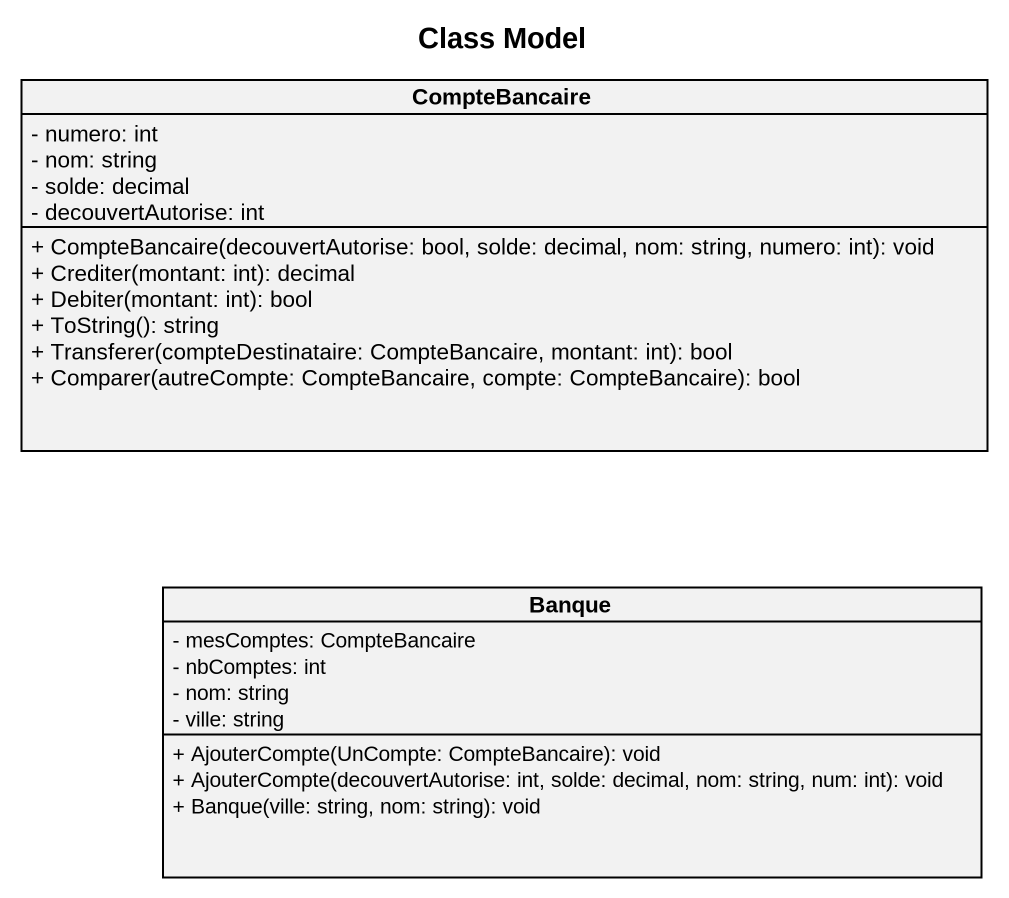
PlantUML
@startuml
title Class Model
hide circle
hide empty members
skinparam classAttributeIconSize 0
class CompteBancaire {
  - numero: int
  - nom: string
  - solde: decimal
  - decouvertAutorise: int
  + CompteBancaire(decouvertAutorise: bool, solde: decimal, nom: string, numero: int): void
  + Crediter(montant: int): decimal
  + Debiter(montant: int): bool
  + ToString(): string
  + Transferer(compteDestinataire: CompteBancaire, montant: int): bool
  + Comparer(autreCompte: CompteBancaire, compte: CompteBancaire): bool
}
class Banque {
  - mesComptes: CompteBancaire
  - nbComptes: int
  - nom: string
  - ville: string
  + AjouterCompte(UnCompte: CompteBancaire): void
  + AjouterCompte(decouvertAutorise: int, solde: decimal, nom: string, num: int): void
  + Banque(ville: string, nom: string): void
}
@enduml
